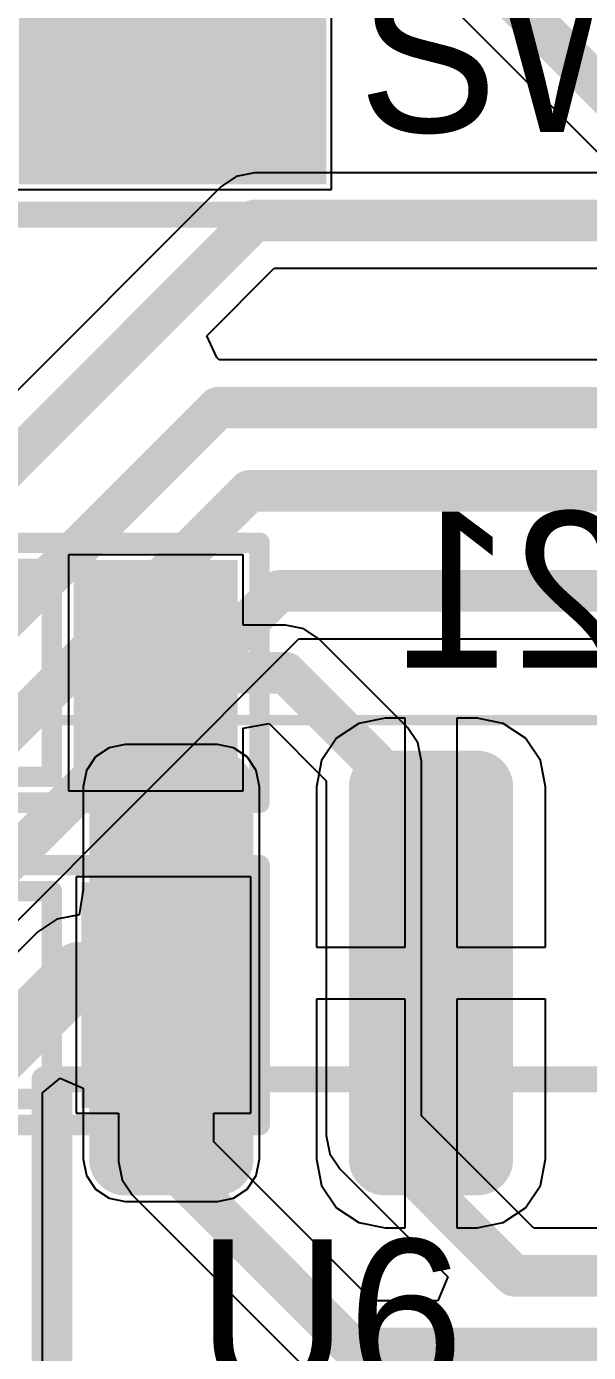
# Model space of a CAD drawing. Header units: millimetres. Extents: x 3.6 to 6.79, y 1.07 to 2.73.
# Drawn here: x 5.9631 to 6.0713, y 2.0942 to 2.3493 of the extents above; entities that cross this region are included whole.
import ezdxf

# ---------------------------------------------------------------- set-up
doc = ezdxf.new("R2010")
doc.units = ezdxf.units.MM
doc.header["$MEASUREMENT"] = 0
for name, color, linetype in [('BottomLayer', 5, 'Continuous'), ('BottomOverlay', 54, 'Continuous'), ('BottomPaste', 16, 'Continuous'), ('BottomSolder', 6, 'Continuous'), ('Mechanical13', 56, 'Continuous'), ('Mechanical15', 56, 'Continuous'), ('MidLayer1', 16, 'Continuous'), ('TopLayer', 1, 'Continuous'), ('TopOverlay', 2, 'Continuous'), ('TopPaste', 8, 'Continuous'), ('TopSolder', 216, 'Continuous')]:
    doc.layers.add(name, color=color, linetype=linetype)

# ---------------------------------------------------------------- blocks, each defined once
blk = doc.blocks.new('SW2_SMD_24')
at = {"layer": 'Mechanical15', "const_width": 0.005}
blk.add_lwpolyline([(-0.19685, 0.12402), (-0.19685, -0.12402)], dxfattribs=at)
at = {"layer": 'TopLayer'}
blk.add_solid([(-0.18701, 0.06299), (-0.12598, 0.06299), (-0.18701, 0.11417), (-0.12598, 0.11417)], dxfattribs=at)
at = {"layer": 'TopPaste'}
blk.add_solid([(-0.18701, 0.06299), (-0.12598, 0.06299), (-0.18701, 0.11417), (-0.12598, 0.11417)], dxfattribs=at)
at = {"layer": 'TopSolder'}
blk.add_solid([(-0.19101, 0.05899), (-0.12198, 0.05899), (-0.19101, 0.11817), (-0.12198, 0.11817)], dxfattribs=at)
blk = doc.blocks.new('RES_SMD_0603_35')
at = {"layer": 'TopLayer'}
for points in [[(-0.04681, -0.01772), (-0.02319, -0.01772), (-0.04681, 0.01772), (-0.02319, 0.01772)], [(0.02468, -0.01771), (0.0483, -0.01771), (0.02468, 0.01772), (0.0483, 0.01772)]]:
    blk.add_solid(points, dxfattribs=at)
at = {"layer": 'TopOverlay', "const_width": 0.00394}
for points in [[(-0.055, 0.025), (0.055, 0.025)], [(-0.055, -0.025), (-0.055, 0.025)], [(0.055, -0.025), (0.055, 0.025)], [(-0.015, 0.02), (0.015, 0.02)], [(-0.015, -0.02), (-0.015, 0.02)], [(0.015, -0.02), (0.015, 0.02)], [(-0.015, -0.02), (0.015, -0.02)], [(-0.055, -0.025), (0.035, -0.025)], [(0.035, -0.025), (0.055, -0.025)]]:
    blk.add_lwpolyline(points, dxfattribs=at)
at = {"layer": 'TopOverlay', "const_width": 0.00197}
for points in [[(-0.05599, 0.025, 1), (-0.05402, 0.025, 1)], [(-0.05599, 0.025, 1), (-0.05402, 0.025, 1)], [(0.05401, 0.025, 1), (0.05598, 0.025, 1)], [(0.05401, 0.025, 1), (0.05598, 0.025, 1)], [(-0.01599, 0.02, 1), (-0.01402, 0.02, 1)], [(-0.01599, 0.02, 1), (-0.01402, 0.02, 1)], [(0.01401, 0.02, 1), (0.01598, 0.02, 1)], [(0.01401, 0.02, 1), (0.01598, 0.02, 1)], [(-0.01599, -0.02, 1), (-0.01402, -0.02, 1)], [(-0.01599, -0.02, 1), (-0.01402, -0.02, 1)], [(0.01401, -0.02, 1), (0.01598, -0.02, 1)], [(0.01401, -0.02, 1), (0.01598, -0.02, 1)], [(-0.05599, -0.025, 1), (-0.05402, -0.025, 1)], [(-0.05599, -0.025, 1), (-0.05402, -0.025, 1)], [(0.03401, -0.025, 1), (0.03598, -0.025, 1)], [(0.03401, -0.025, 1), (0.03598, -0.025, 1)], [(0.05401, -0.025, 1), (0.05598, -0.025, 1)], [(0.05401, -0.025, 1), (0.05598, -0.025, 1)]]:
    blk.add_lwpolyline(points, format="xyb", close=True, dxfattribs=at)
at = {"layer": 'TopPaste'}
for points in [[(-0.04681, -0.01772), (-0.02319, -0.01772), (-0.04681, 0.01772), (-0.02319, 0.01772)], [(0.02468, -0.01771), (0.0483, -0.01771), (0.02468, 0.01772), (0.0483, 0.01772)]]:
    blk.add_solid(points, dxfattribs=at)
at = {"layer": 'TopSolder'}
for points in [[(-0.05081, -0.02172), (-0.01919, -0.02172), (-0.05081, 0.02172), (-0.01919, 0.02172)], [(0.02068, -0.02171), (0.0523, -0.02171), (0.02068, 0.02172), (0.0523, 0.02172)]]:
    blk.add_solid(points, dxfattribs=at)
blk = doc.blocks.new('RES_SMD_0603_37')
at = {"layer": 'TopLayer'}
for points in [[(-0.04681, -0.01772), (-0.02319, -0.01772), (-0.04681, 0.01772), (-0.02319, 0.01772)], [(0.02468, -0.01771), (0.0483, -0.01771), (0.02468, 0.01772), (0.0483, 0.01772)]]:
    blk.add_solid(points, dxfattribs=at)
at = {"layer": 'TopOverlay', "const_width": 0.00394}
for points in [[(0.055, 0.025), (-0.055, 0.025)], [(-0.055, 0.025), (-0.055, -0.025)], [(0.055, 0.025), (0.055, -0.025)], [(0.015, 0.02), (-0.015, 0.02)], [(-0.015, 0.02), (-0.015, -0.02)], [(0.015, 0.02), (0.015, -0.02)], [(0.015, -0.02), (-0.015, -0.02)], [(0.035, -0.025), (-0.055, -0.025)], [(0.055, -0.025), (0.035, -0.025)]]:
    blk.add_lwpolyline(points, dxfattribs=at)
at = {"layer": 'TopOverlay', "const_width": 0.00197}
for points in [[(-0.05599, 0.025, 1), (-0.05402, 0.025, 1)], [(-0.05599, 0.025, 1), (-0.05402, 0.025, 1)], [(0.05401, 0.025, 1), (0.05598, 0.025, 1)], [(0.05401, 0.025, 1), (0.05598, 0.025, 1)], [(-0.01599, 0.02, 1), (-0.01402, 0.02, 1)], [(-0.01599, 0.02, 1), (-0.01402, 0.02, 1)], [(0.01401, 0.02, 1), (0.01598, 0.02, 1)], [(0.01401, 0.02, 1), (0.01598, 0.02, 1)], [(-0.01599, -0.02, 1), (-0.01402, -0.02, 1)], [(-0.01599, -0.02, 1), (-0.01402, -0.02, 1)], [(0.01401, -0.02, 1), (0.01598, -0.02, 1)], [(0.01401, -0.02, 1), (0.01598, -0.02, 1)], [(-0.05599, -0.025, 1), (-0.05402, -0.025, 1)], [(-0.05599, -0.025, 1), (-0.05402, -0.025, 1)], [(0.03401, -0.025, 1), (0.03598, -0.025, 1)], [(0.03401, -0.025, 1), (0.03598, -0.025, 1)], [(0.05401, -0.025, 1), (0.05598, -0.025, 1)], [(0.05401, -0.025, 1), (0.05598, -0.025, 1)]]:
    blk.add_lwpolyline(points, format="xyb", close=True, dxfattribs=at)
at = {"layer": 'TopPaste'}
for points in [[(-0.04681, -0.01772), (-0.02319, -0.01772), (-0.04681, 0.01772), (-0.02319, 0.01772)], [(0.02468, -0.01771), (0.0483, -0.01771), (0.02468, 0.01772), (0.0483, 0.01772)]]:
    blk.add_solid(points, dxfattribs=at)
at = {"layer": 'TopSolder'}
for points in [[(-0.05081, -0.02172), (-0.01919, -0.02172), (-0.05081, 0.02172), (-0.01919, 0.02172)], [(0.02068, -0.02171), (0.0523, -0.02171), (0.02068, 0.02172), (0.0523, 0.02172)]]:
    blk.add_solid(points, dxfattribs=at)
blk = doc.blocks.new('SOIC127P599X175_8N_B_158')
at = {"layer": 'BottomLayer', "const_width": 0.00295}
for points in [[(0.05994, 0.08386, 1), (0.06289, 0.08386, 1)], [(0.13159, 0.08386, 1), (0.13455, 0.08386, 1)], [(0.05994, 0.06614, 1), (0.06289, 0.06614, 1)], [(0.13159, 0.06614, 1), (0.13455, 0.06614, 1)], [(0.05994, 0.03386, 1), (0.06289, 0.03386, 1)], [(0.13159, 0.03386, 1), (0.13455, 0.03386, 1)], [(0.05994, 0.01614, 1), (0.06289, 0.01614, 1)], [(0.13159, 0.01614, 1), (0.13455, 0.01614, 1)]]:
    blk.add_lwpolyline(points, format="xyb", close=True, dxfattribs=at)
at = {"layer": 'BottomLayer'}
for points in [[(0.06142, 0.06319), (0.13307, 0.06319), (0.06142, 0.08681), (0.13307, 0.08681)], [(0.05846, 0.06614), (0.13602, 0.06614), (0.05846, 0.08386), (0.13602, 0.08386)], [(0.06142, 0.01319), (0.13307, 0.01319), (0.06142, 0.03681), (0.13307, 0.03681)], [(0.05846, 0.01614), (0.13602, 0.01614), (0.05846, 0.03386), (0.13602, 0.03386)]]:
    blk.add_solid(points, dxfattribs=at)
at = {"layer": 'BottomOverlay', "const_width": 0.005}
blk.add_lwpolyline([(-0.07677, 0.09941), (0.07677, 0.09941)], dxfattribs=at)
at = {"layer": 'BottomOverlay', "const_width": 0.0025}
blk.add_lwpolyline([(0.07552, 0.09941, 1), (0.07802, 0.09941, 1)], format="xyb", close=True, dxfattribs=at)
at = {"layer": 'BottomPaste', "const_width": 0.00295}
for points in [[(0.05994, 0.08386, 1), (0.06289, 0.08386, 1)], [(0.13159, 0.08386, 1), (0.13455, 0.08386, 1)], [(0.05994, 0.06614, 1), (0.06289, 0.06614, 1)], [(0.13159, 0.06614, 1), (0.13455, 0.06614, 1)], [(0.05994, 0.03386, 1), (0.06289, 0.03386, 1)], [(0.13159, 0.03386, 1), (0.13455, 0.03386, 1)], [(0.05994, 0.01614, 1), (0.06289, 0.01614, 1)], [(0.13159, 0.01614, 1), (0.13455, 0.01614, 1)]]:
    blk.add_lwpolyline(points, format="xyb", close=True, dxfattribs=at)
at = {"layer": 'BottomPaste'}
for points in [[(0.06142, 0.06319), (0.13307, 0.06319), (0.06142, 0.08681), (0.13307, 0.08681)], [(0.05846, 0.06614), (0.13602, 0.06614), (0.05846, 0.08386), (0.13602, 0.08386)], [(0.06142, 0.01319), (0.13307, 0.01319), (0.06142, 0.03681), (0.13307, 0.03681)], [(0.05846, 0.01614), (0.13602, 0.01614), (0.05846, 0.03386), (0.13602, 0.03386)]]:
    blk.add_solid(points, dxfattribs=at)
at = {"layer": 'BottomSolder', "const_width": 0.00695}
for points in [[(0.05794, 0.08386, 1), (0.06489, 0.08386, 1)], [(0.12959, 0.08386, 1), (0.13655, 0.08386, 1)], [(0.05794, 0.06614, 1), (0.06489, 0.06614, 1)], [(0.12959, 0.06614, 1), (0.13655, 0.06614, 1)], [(0.05794, 0.03386, 1), (0.06489, 0.03386, 1)], [(0.12959, 0.03386, 1), (0.13655, 0.03386, 1)], [(0.05794, 0.01614, 1), (0.06489, 0.01614, 1)], [(0.12959, 0.01614, 1), (0.13655, 0.01614, 1)]]:
    blk.add_lwpolyline(points, format="xyb", close=True, dxfattribs=at)
at = {"layer": 'BottomSolder'}
for points in [[(0.06142, 0.05919), (0.13307, 0.05919), (0.06142, 0.09081), (0.13307, 0.09081)], [(0.05446, 0.06614), (0.14002, 0.06614), (0.05446, 0.08386), (0.14002, 0.08386)], [(0.06142, 0.00919), (0.13307, 0.00919), (0.06142, 0.04081), (0.13307, 0.04081)], [(0.05446, 0.01614), (0.14002, 0.01614), (0.05446, 0.03386), (0.14002, 0.03386)]]:
    blk.add_solid(points, dxfattribs=at)
at = {"layer": 'Mechanical13', "const_width": 0.005}
for points in [[(-0.07677, 0.09656), (0.07677, 0.09656)], [(0.07677, 0.09656), (0.07677, -0.09656)]]:
    blk.add_lwpolyline(points, dxfattribs=at)
at = {"layer": 'Mechanical13', "const_width": 0.0025}
blk.add_lwpolyline([(0.07552, 0.09656, 1), (0.07802, 0.09656, 1)], format="xyb", close=True, dxfattribs=at)
blk.add_lwpolyline([(0.07552, 0.09656, 1), (0.07802, 0.09656, 1)], format="xyb", close=True, dxfattribs=at)
at = {"layer": 'Mechanical15', "const_width": 0.00197}
blk.add_lwpolyline([(0.14587, 0.1064), (0.14587, -0.1064)], dxfattribs=at)

msp = doc.modelspace()

# ---------------------------------------------------------------- linework, layer by layer
at = {"layer": 'BottomLayer'}
for p, q in [((6.04334, 2.35482), (6.17806, 2.22011)), ((6.02709, 2.21527), (6.0228, 2.21241)), ((6.03214, 2.21628), (6.02709, 2.21527)), ((6.036, 2.21628), (6.03214, 2.21628)), ((6.036, 2.17224), (6.036, 2.21628)), ((6.04986, 2.21628), (6.046, 2.21628)), ((6.046, 2.21628), (6.046, 2.17224)), ((6.05491, 2.21527), (6.04986, 2.21628)), ((6.0592, 2.21241), (6.05491, 2.21527)), ((6.0228, 2.21241), (6.01994, 2.20812)), ((6.06206, 2.20812), (6.0592, 2.21241)), ((5.97904, 2.21056), (5.97641, 2.2088)), ((5.98214, 2.21118), (5.97904, 2.21056)), ((5.99986, 2.21118), (5.98214, 2.21118)), ((6.00296, 2.21056), (5.99986, 2.21118)), ((6.00559, 2.2088), (6.00296, 2.21056)), ((5.97641, 2.2088), (5.97465, 2.20617)), ((6.00735, 2.20617), (6.00559, 2.2088)), ((6.01994, 2.20812), (6.01894, 2.20307)), ((6.06306, 2.20307), (6.06206, 2.20812)), ((5.97465, 2.20617), (5.97403, 2.20307)), ((6.00797, 2.20307), (6.00735, 2.20617)), ((5.97403, 2.20307), (5.97403, 2.18333)), ((6.00797, 2.13142), (6.00797, 2.20307)), ((6.01894, 2.20307), (6.01894, 2.17224)), ((6.06306, 2.17224), (6.06306, 2.20307)), ((5.97403, 2.18333), (5.97324, 2.17846)), ((5.97324, 2.17846), (5.96895, 2.17761)), ((5.96895, 2.17761), (5.96531, 2.17517)), ((5.96531, 2.17517), (5.94707, 2.15693)), ((5.96531, 2.17517), (5.96531, 2.17517)), ((6.01894, 2.17224), (6.036, 2.17224)), ((6.046, 2.17224), (6.06306, 2.17224)), ((6.036, 2.16224), (6.01894, 2.16224)), ((6.01894, 2.16224), (6.01894, 2.13142)), ((6.036, 2.11821), (6.036, 2.16224)), ((6.06306, 2.16224), (6.046, 2.16224)), ((6.046, 2.16224), (6.046, 2.11821)), ((6.06306, 2.13142), (6.06306, 2.16224)), ((5.96622, 2.14422), (5.96959, 2.14699)), ((5.96959, 2.14699), (5.97403, 2.14508)), ((5.96622, 2.039), (5.96622, 2.14422)), ((5.97403, 2.14508), (5.97403, 2.13142)), ((5.97403, 2.13142), (5.97465, 2.12831)), ((6.00735, 2.12831), (6.00797, 2.13142)), ((6.01894, 2.13142), (6.01994, 2.12636)), ((6.06206, 2.12636), (6.06306, 2.13142)), ((5.97465, 2.12831), (5.97641, 2.12568)), ((6.00559, 2.12568), (6.00735, 2.12831)), ((5.97641, 2.12568), (5.97904, 2.12393)), ((6.00296, 2.12393), (6.00559, 2.12568)), ((6.01994, 2.12636), (6.0228, 2.12208)), ((6.0592, 2.12208), (6.06206, 2.12636)), ((5.97904, 2.12393), (5.98214, 2.12331)), ((5.98214, 2.12331), (5.99986, 2.12331)), ((5.99986, 2.12331), (6.00296, 2.12393)), ((6.0228, 2.12208), (6.02709, 2.11922)), ((6.05491, 2.11922), (6.0592, 2.12208)), ((6.02709, 2.11922), (6.03214, 2.11821)), ((6.03214, 2.11821), (6.036, 2.11821)), ((6.046, 2.11821), (6.04986, 2.11821)), ((6.04986, 2.11821), (6.05491, 2.11922))]:
    msp.add_line(p, q, dxfattribs=at)
for points, const_width in [([(6.04714, 2.364), (6.20291, 2.20824)], 0.008), ([(5.955, 2.149), (5.97324, 2.16724)], 0.012), ([(5.97324, 2.16724), (5.991, 2.16724)], 0.012)]:
    msp.add_lwpolyline(points, dxfattribs=dict(at, const_width=const_width))
at = {"layer": 'BottomLayer', "const_width": 0.006}
for points in [[(5.97024, 2.16724, 1), (5.97624, 2.16724, 1)], [(5.97024, 2.16724, 1), (5.97624, 2.16724, 1)], [(5.988, 2.16724, 1), (5.994, 2.16724, 1)]]:
    msp.add_lwpolyline(points, format="xyb", close=True, dxfattribs=at)
at = {"layer": 'MidLayer1'}
for p, q in [((6.007, 2.32118), (6.00349, 2.32048)), ((6.30428, 2.32118), (6.007, 2.32118)), ((6.00349, 2.32048), (6.00051, 2.31849)), ((6.00051, 2.31849), (5.8872, 2.20518)), ((5.99782, 2.28984), (6.0108, 2.30282)), ((6.0108, 2.30282), (6.30428, 2.30282)), ((5.99976, 2.28568), (5.99782, 2.28984)), ((6.00022, 2.28518), (5.99976, 2.28568)), ((6.3202, 2.28518), (6.00022, 2.28518)), ((5.93449, 2.15051), (6.01554, 2.23156)), ((6.01554, 2.23156), (6.07486, 2.23156))]:
    msp.add_line(p, q, dxfattribs=at)
at = {"layer": 'MidLayer1', "const_width": 0.008}
for points in [[(5.891, 2.196), (6.007, 2.312)], [(6.007, 2.312), (6.316, 2.312)], [(5.907, 2.183), (6, 2.276)], [(6, 2.276), (6.324, 2.276)], [(5.916, 2.17), (6.006, 2.26)], [(6.006, 2.26), (6.354, 2.26)], [(5.928, 2.157), (6.01174, 2.24074)], [(6.01174, 2.24074), (6.49074, 2.24074)]]:
    msp.add_lwpolyline(points, dxfattribs=at)
at = {"layer": 'MidLayer1', "const_width": 0.004}
for points in [[(6.005, 2.312, 1), (6.009, 2.312, 1)], [(6.005, 2.312, 1), (6.009, 2.312, 1)], [(5.998, 2.276, 1), (6.002, 2.276, 1)], [(5.998, 2.276, 1), (6.002, 2.276, 1)], [(6.004, 2.26, 1), (6.008, 2.26, 1)], [(6.004, 2.26, 1), (6.008, 2.26, 1)], [(6.00974, 2.24074, 1), (6.01374, 2.24074, 1)], [(6.00974, 2.24074, 1), (6.01374, 2.24074, 1)]]:
    msp.add_lwpolyline(points, format="xyb", close=True, dxfattribs=at)
at = {"layer": 'TopLayer'}
for p, q in [((6.02184, 2.31799), (6.02184, 2.38902)), ((5.96066, 2.31799), (6.02184, 2.31799)), ((6.00481, 2.24772), (5.97119, 2.24772)), ((5.97119, 2.24772), (5.97119, 2.20228)), ((6.00481, 2.23418), (6.00481, 2.24772)), ((6.013, 2.23418), (6.00481, 2.23418)), ((6.01651, 2.23348), (6.013, 2.23418)), ((6.01949, 2.23149), (6.01651, 2.23348)), ((6.03649, 2.21449), (6.01949, 2.23149)), ((6.00481, 2.21435), (6.00981, 2.21522)), ((6.00481, 2.20228), (6.00481, 2.21435)), ((6.00981, 2.21522), (6.02082, 2.2042)), ((6.03848, 2.21151), (6.03649, 2.21449)), ((6.03918, 2.208), (6.03848, 2.21151)), ((6.03918, 2.1398), (6.03918, 2.208)), ((6.02082, 2.2042), (6.02082, 2.136)), ((5.97119, 2.20228), (6.00481, 2.20228)), ((6.0063, 2.18572), (5.97268, 2.18572)), ((5.97268, 2.18572), (5.97268, 2.14029)), ((6.0063, 2.14029), (6.0063, 2.18572)), ((5.97268, 2.14029), (5.98082, 2.14029)), ((5.98082, 2.14029), (5.98082, 2.131)), ((5.99918, 2.1348), (5.99918, 2.14029)), ((5.99918, 2.14029), (6.0063, 2.14029)), ((6.0608, 2.11818), (6.03918, 2.1398)), ((6.02082, 2.136), (6.02152, 2.13249)), ((6.0298, 2.10418), (5.99918, 2.1348)), ((6.02152, 2.13249), (6.02351, 2.12951)), ((5.98082, 2.131), (5.98152, 2.12749)), ((5.98152, 2.12749), (5.98351, 2.12451)), ((6.02351, 2.12951), (6.04422, 2.1088)), ((5.98351, 2.12451), (6.01951, 2.08852)), ((6.19079, 2.11818), (6.0608, 2.11818)), ((6.04422, 2.1088), (6.04231, 2.10418)), ((6.04231, 2.10418), (6.0298, 2.10418))]:
    msp.add_line(p, q, dxfattribs=at)
at = {"layer": 'TopLayer', "const_width": 0.008}
for points in [[(5.988, 2.225), (6.013, 2.225)], [(6.013, 2.225), (6.03, 2.208)], [(6.03, 2.136), (6.03, 2.208)], [(5.98949, 2.163), (5.99, 2.16249)], [(5.99, 2.131), (5.99, 2.16249)], [(6.03, 2.136), (6.057, 2.109)], [(5.99, 2.131), (6.026, 2.095)], [(6.057, 2.109), (6.19079, 2.109)], [(6.026, 2.095), (6.185, 2.095)]]:
    msp.add_lwpolyline(points, dxfattribs=at)
at = {"layer": 'TopLayer', "const_width": 0.004}
for points in [[(5.986, 2.225, 1), (5.99, 2.225, 1)], [(6.011, 2.225, 1), (6.015, 2.225, 1)], [(6.011, 2.225, 1), (6.015, 2.225, 1)], [(6.028, 2.208, 1), (6.032, 2.208, 1)], [(6.028, 2.208, 1), (6.032, 2.208, 1)], [(5.98749, 2.163, 1), (5.99149, 2.163, 1)], [(5.988, 2.16249, 1), (5.992, 2.16249, 1)], [(5.988, 2.16249, 1), (5.992, 2.16249, 1)], [(6.028, 2.136, 1), (6.032, 2.136, 1)], [(6.028, 2.136, 1), (6.032, 2.136, 1)], [(5.988, 2.131, 1), (5.992, 2.131, 1)], [(5.988, 2.131, 1), (5.992, 2.131, 1)], [(6.055, 2.109, 1), (6.059, 2.109, 1)], [(6.055, 2.109, 1), (6.059, 2.109, 1)], [(6.024, 2.095, 1), (6.028, 2.095, 1)], [(6.024, 2.095, 1), (6.028, 2.095, 1)]]:
    msp.add_lwpolyline(points, format="xyb", close=True, dxfattribs=at)

# ---------------------------------------------------------------- block references
for name, p, rotation in [('SW2_SMD_24', (6.07983, 2.51), 90), ('RES_SMD_0603_37', (5.95299, 2.225), 180), ('SOIC127P599X175_8N_B_158', (6.066, 2.07), 90)]:
    msp.add_blockref(name, p, dxfattribs=dict(rotation=rotation))
msp.add_blockref('RES_SMD_0603_35', (5.953, 2.163))

# ---------------------------------------------------------------- texts
at = {"layer": 'BottomOverlay', "text_generation_flag": 2}
msp.add_text('U21', height=0.03, dxfattribs=at).set_placement((6.108, 2.226))
at = {"layer": 'TopOverlay'}
for s, p in [('SW10', (6.027, 2.329)), ('U6', (5.996, 2.086))]:
    msp.add_text(s, height=0.03, dxfattribs=at).set_placement(p)

doc.saveas('drawing.dxf')
